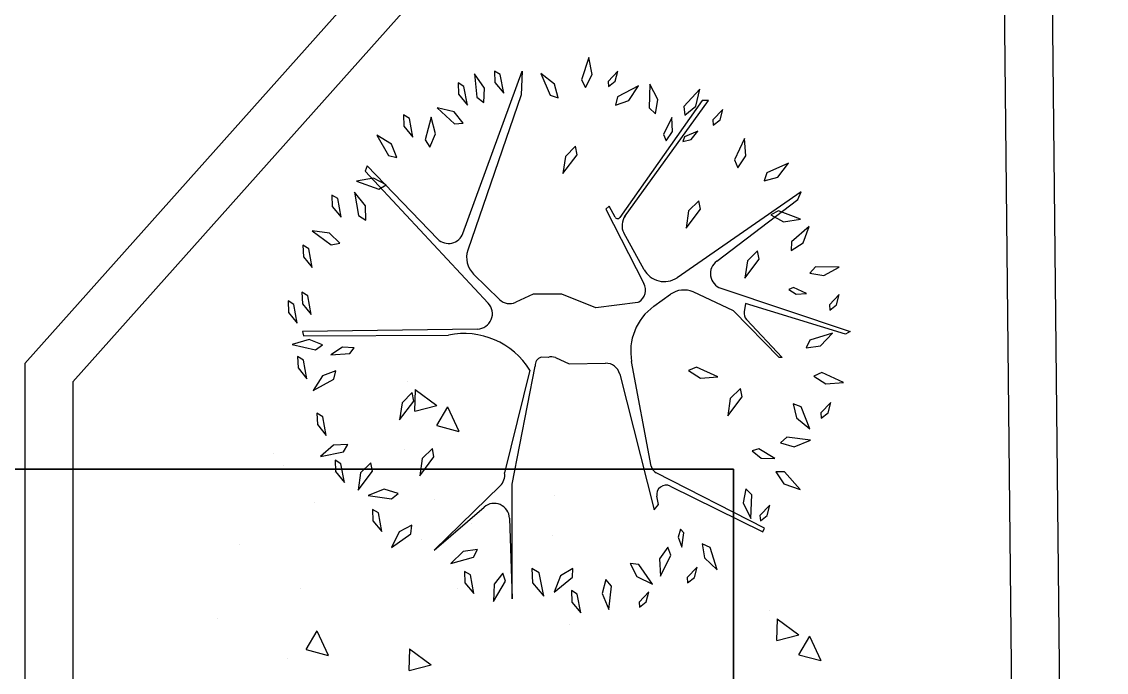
# Model space of a CAD drawing. Header units: inches. Extents: x -7543 to -822, y 102837 to 190349.
# Drawn here: x -837.02269 to -837.0001, y 102837.2781 to 102837.29165 of the extents above; entities that cross this region are included whole.
import ezdxf

# ---------------------------------------------------------------- set-up
doc = ezdxf.new("R2010")
doc.units = ezdxf.units.IN
doc.header["$MEASUREMENT"] = 0
doc.linetypes.add('__ZG_T_P__9', pattern=[22, 1, -10, 1, -10])
doc.layers.get('0').update_dxf_attribs({"lineweight": 25})
doc.layers.add('ARSA', color=7, linetype='Continuous', lineweight=30)
doc.layers.add('BİTKİ', color=96, linetype='Continuous', lineweight=25)
doc.layers.add('DUVAR', color=7, linetype='Continuous', lineweight=35, true_color=0xfc4642)

msp = doc.modelspace()

# ---------------------------------------------------------------- linework, layer by layer
for p, q in [((-837.0019352694046, 102837.3576117925), (-837.0000981574005, 102837.1874621891)), ((-837.0029160185378, 102837.3558234177), (-837.0011093037285, 102837.1884891411))]:
    msp.add_line(p, q)
at = {"layer": 'ARSA', "color": 40}
for p, q in [((-837.022619799399, 102837.2845311242), (-837.0023911619506, 102837.3072122607)), ((-837.021619799399, 102837.2841499728), (-837.0023751346104, 102837.3057278408)), ((-837.022619799399, 102837.2845311242), (-837.022619799399, 102837.2741786136)), ((-837.021619799399, 102837.2841499728), (-837.021619799399, 102837.2731786136))]:
    msp.add_line(p, q, dxfattribs=at)
at = {"layer": 'BİTKİ', "color": 11}
for p, q in [((-837.0134961431288, 102837.287240603), (-837.0122621818192, 102837.2906189467)), ((-837.0122621818192, 102837.2906189467), (-837.0122813032114, 102837.2901219829)), ((-837.0122813032114, 102837.2901219829), (-837.0133948586715, 102837.2868909087)), ((-837.00851438431, 102837.2900072988), (-837.0102273291864, 102837.2875712737)), ((-837.0101298534519, 102837.2875836007), (-837.008380534565, 102837.2900072988)), ((-837.008380534565, 102837.2900072988), (-837.00851438431, 102837.2900072988)), ((-837.0154910749586, 102837.2886474538), (-837.0155356165308, 102837.288536143)), ((-837.0155356165308, 102837.288536143), (-837.0129710294032, 102837.28578923)), ((-837.0140211806333, 102837.2871211309), (-837.0154910749586, 102837.2886474538)), ((-837.0064520365086, 102837.2881059659), (-837.0090371144389, 102837.2863168043)), ((-837.0065222237542, 102837.2879469819), (-837.0064520365086, 102837.2881059659)), ((-837.008209186113, 102837.2866618108), (-837.0065222237542, 102837.2879469819)), ((-837.0104515652363, 102837.2878077888), (-837.0105183782072, 102837.2877410025)), ((-837.0105183782072, 102837.2877410025), (-837.0097277286688, 102837.2861988713)), ((-837.0103253207602, 102837.2875783427), (-837.0104515652363, 102837.2878077888)), ((-837.0097234821279, 102837.2864845163), (-837.0101447775488, 102837.28725021)), ((-837.012733118342, 102837.2858621414), (-837.0132762325127, 102837.286392997)), ((-837.0081237781476, 102837.286097272), (-837.0054353868087, 102837.2852000181)), ((-837.0120327251135, 102837.285974247), (-837.0123980189667, 102837.2858047121)), ((-837.0114399610272, 102837.285974247), (-837.0120327251135, 102837.285974247)), ((-837.0107324685881, 102837.2856875371), (-837.0114399610272, 102837.285974247)), ((-837.0098521137421, 102837.2857975389), (-837.0107324685881, 102837.2856875371)), ((-837.009829466568, 102837.2858124468), (-837.0098521137421, 102837.2857975389)), ((-837.0095209311606, 102837.2857223888), (-837.0091735407152, 102837.2859711767)), ((-837.0078642560474, 102837.2856301954), (-837.0087034834744, 102837.2860212445)), ((-837.0069081855104, 102837.2846553819), (-837.0078642560474, 102837.2856301954)), ((-837.0076156779495, 102837.2857831072), (-837.0076405954173, 102837.2856087524)), ((-837.0055309937694, 102837.2851426761), (-837.0076156779495, 102837.2857831072)), ((-837.0075896408694, 102837.2854466667), (-837.006850821334, 102837.2846553819)), ((-837.0131938336675, 102837.285248395), (-837.0168370000873, 102837.2851936662)), ((-837.0168370000873, 102837.2851936662), (-837.0168147299137, 102837.2851046172)), ((-837.0168147299137, 102837.2851046172), (-837.0137983575078, 102837.2851220473)), ((-837.0054353868087, 102837.2852000181), (-837.0055309937694, 102837.2851426761)), ((-837.0124725175976, 102837.2820176509), (-837.0119951684817, 102837.2844757638)), ((-837.0117238811833, 102837.2846577694), (-837.0118688309987, 102837.2846639567)), ((-837.0115711366241, 102837.2846526778), (-837.0112869898901, 102837.2845215838)), ((-837.0112869898901, 102837.2845215838), (-837.0105270997401, 102837.2845359158)), ((-837.0095767407678, 102837.2823960972), (-837.009983768933, 102837.2845707489)), ((-837.006850821334, 102837.2846553819), (-837.0069081855104, 102837.2846553819)), ((-837.0121042066912, 102837.2843918556), (-837.0126290361234, 102837.2822549895)), ((-837.0102314050291, 102837.2843102012), (-837.0095161885451, 102837.2814853213)), ((-837.0072141277847, 102837.2811001798), (-837.0094730580763, 102837.2822571985)), ((-837.012722756843, 102837.2819807463), (-837.0140978382544, 102837.2806414437)), ((-837.0124725175976, 102837.2796284022), (-837.0124725175976, 102837.2820176509)), ((-837.0091779986566, 102837.2819779376), (-837.007252370569, 102837.2810237237)), ((-837.0094271054007, 102837.2815966321), (-837.0094587083817, 102837.2817654791)), ((-837.0140978382544, 102837.2806414437), (-837.0130568950469, 102837.2815406749)), ((-837.0095161885451, 102837.2814853213), (-837.0094271054007, 102837.2815966321)), ((-837.0125271803038, 102837.2813086195), (-837.0124725175976, 102837.2796284022)), ((-837.007252370569, 102837.2810237237), (-837.0072141277847, 102837.2811001798))]:
    msp.add_line(p, q, dxfattribs=at)
at = {"layer": 'BİTKİ'}
for p, q in [((-837.0146453449245, 102837.2841549503), (-837.0146453449245, 102837.2841549503)), ((-837.0144940007751, 102837.2839876777), (-837.0145039080354, 102837.2835377868)), ((-837.01449399973, 102837.2839876782), (-837.014040441603, 102837.2836549752)), ((-837.0145011398783, 102837.2835365142), (-837.014037674414, 102837.2836537018)), ((-837.0138175704656, 102837.283629299), (-837.014044347, 102837.2832406186)), ((-837.0138175696139, 102837.2836292982), (-837.013582176345, 102837.2831184203)), ((-837.0140415873318, 102837.2832393341), (-837.0135794176382, 102837.2831171362)), ((-837.017432606978, 102837.2826494484), (-837.017432606978, 102837.2826494484)), ((-837.0147212466891, 102837.2827309358), (-837.0147212466891, 102837.2827309358)), ((-837.0172415561809, 102837.2824026431), (-837.0172415561809, 102837.2824026431)), ((-837.0161714160164, 102837.2822542891), (-837.0161714160164, 102837.2822542891)), ((-837.0115973976483, 102837.2817769311), (-837.0115973976483, 102837.2817769311)), ((-837.0165920725769, 102837.2816333593), (-837.0165920725769, 102837.2816333593)), ((-837.0140947351126, 102837.2817051452), (-837.0140947351126, 102837.2817051452)), ((-837.0133220176862, 102837.2811951259), (-837.0133220176862, 102837.2811951259)), ((-837.0143521682809, 102837.2808734994), (-837.0143521682809, 102837.2808734994)), ((-837.011640807992, 102837.2809549868), (-837.011640807992, 102837.2809549868)), ((-837.0181437410092, 102837.280758962), (-837.0181437410092, 102837.280758962)), ((-837.0168742388515, 102837.2798393861), (-837.0168742388515, 102837.2798393861)), ((-837.0136109672513, 102837.2798393144), (-837.0136109672513, 102837.2798393144)), ((-837.0071073926276, 102837.2793819693), (-837.0071073926276, 102837.2793819693)), ((-837.0186037385567, 102837.2792249274), (-837.0186037385567, 102837.2792249274)), ((-837.0112717295837, 102837.2790975503), (-837.0112717295837, 102837.2790975503)), ((-837.0069560484783, 102837.2792146967), (-837.0069659557386, 102837.2787648057)), ((-837.0069560474332, 102837.2792146972), (-837.0065024893062, 102837.2788819942)), ((-837.0165388888793, 102837.2789651349), (-837.0167656654138, 102837.2785764546)), ((-837.016538888029, 102837.2789651342), (-837.0163034947601, 102837.2784542563)), ((-837.0069631875815, 102837.2787635332), (-837.0064997221172, 102837.2788807208)), ((-837.0062796181687, 102837.2788563179), (-837.0065063947031, 102837.2784676376)), ((-837.0062796173171, 102837.2788563172), (-837.0060442240482, 102837.2783454393)), ((-837.0167629093922, 102837.2785751723), (-837.0163007396986, 102837.2784529743)), ((-837.0146128878976, 102837.2785889866), (-837.0146227951578, 102837.2781390957)), ((-837.0146128868539, 102837.2785889871), (-837.0141593287269, 102837.2782562841)), ((-837.017149309528, 102837.2783964647), (-837.017149309528, 102837.2783964647)), ((-837.006503635035, 102837.2784663531), (-837.0060414653414, 102837.2783441551)), ((-837.0146200312442, 102837.2781378232), (-837.01415656578, 102837.2782550108))]:
    msp.add_line(p, q, dxfattribs=at)
at = {"layer": 'BİTKİ', "color": 3}
for points in [[(-837.0109415251742, 102837.2902788941), (-837.0108079000203, 102837.2905460406), (-837.0108747123647, 102837.2909022362), (-837.0110306083002, 102837.2904347295)], [(-837.0130630414699, 102837.2899679569), (-837.0130496270637, 102837.2902663576), (-837.0132555409789, 102837.2905645834), (-837.013207806897, 102837.2900740862)], [(-837.0128413501077, 102837.2906208555), (-837.012832100717, 102837.290382073), (-837.0126480137386, 102837.2901580885), (-837.0127188495475, 102837.2905459242)], [(-837.0115108039205, 102837.2900595171), (-837.0115867208667, 102837.2903484107), (-837.0118719947072, 102837.2905719237), (-837.0116805779662, 102837.2901178029)], [(-837.0104650536731, 102837.2902963931), (-837.0103242762253, 102837.2904073073), (-837.0102695792909, 102837.2906177601), (-837.0104736196283, 102837.2904037523)], [(-837.0135985594684, 102837.290375971), (-837.0135893100777, 102837.2901371885), (-837.0134052230993, 102837.289913204), (-837.013476058908, 102837.2903010397)], [(-837.0094862447337, 102837.2897311866), (-837.0094380946969, 102837.2900259823), (-837.0096077944202, 102837.2903462028), (-837.00961763409, 102837.2898534866)], [(-837.0103206727943, 102837.2899108085), (-837.0100387014593, 102837.2900093736), (-837.009838490974, 102837.2903114579), (-837.0102760200581, 102837.2900846665)], [(-837.0088769540434, 102837.289700051), (-837.0086462231449, 102837.2898897512), (-837.0085623814572, 102837.2902423271), (-837.0088949515865, 102837.289878647)], [(-837.0147343735093, 102837.2897081048), (-837.0147251241186, 102837.2894693222), (-837.0145410371404, 102837.2892453377), (-837.0146118729491, 102837.2896331734)], [(-837.0141857012268, 102837.2890360891), (-837.014070273681, 102837.2893115875), (-837.0141607991388, 102837.2896625068), (-837.0142850243548, 102837.2891856062)], [(-837.0134938748051, 102837.2895359995), (-837.0136807320049, 102837.2897690388), (-837.0140322535237, 102837.2898571967), (-837.0136726780654, 102837.2895201929)], [(-837.0092637506009, 102837.2891641282), (-837.0091308806536, 102837.2893627439), (-837.0091481553467, 102837.2896521548), (-837.0093188121044, 102837.2892967529)], [(-837.0082825091821, 102837.2894949535), (-837.0081417317343, 102837.2896058676), (-837.0080870347999, 102837.2898163204), (-837.0082910751373, 102837.2896023126)], [(-837.0148746734894, 102837.2888210033), (-837.0149837893038, 102837.2890990619), (-837.0152932004031, 102837.2892877521), (-837.0150500899601, 102837.2888590758)], [(-837.0089163654958, 102837.2891518964), (-837.0087426460371, 102837.2891959622), (-837.0086070790612, 102837.2893659731), (-837.0088805239824, 102837.2892534579)], [(-837.0077702619208, 102837.2886077794), (-837.0076063704796, 102837.2888575043), (-837.0076311534621, 102837.2892190634), (-837.0078405481743, 102837.2887729469)], [(-837.0111500892785, 102837.2890542769), (-837.011362320013, 102837.2888440841), (-837.011413250966, 102837.2884852732), (-837.0111156791995, 102837.2888781054)], [(-837.0072263111822, 102837.2883315147), (-837.0069383700073, 102837.2884109678), (-837.0067183712771, 102837.2886989604), (-837.0071701112037, 102837.2885019906)], [(-837.0150925664161, 102837.2882511548), (-837.015358054562, 102837.2883880451), (-837.0157150424951, 102837.2883256046), (-837.015249482183, 102837.2881639889)], [(-837.0155212494228, 102837.2875130728), (-837.0155278564185, 102837.2878117017), (-837.0157532872654, 102837.2880954624), (-837.0156727997105, 102837.2876092651)], [(-837.0162265209842, 102837.2880384393), (-837.0162172715935, 102837.2877996567), (-837.0160331846151, 102837.2875756722), (-837.0161040204239, 102837.2879635079)], [(-837.0085837219693, 102837.2879207409), (-837.0087959527038, 102837.2877105481), (-837.0088468836568, 102837.2873517373), (-837.0085493118904, 102837.2877445694)], [(-837.007084420786, 102837.2876238342), (-837.006822497031, 102837.2874802415), (-837.0064640376463, 102837.28753359), (-837.0069253406331, 102837.2877069844)], [(-837.0066595644993, 102837.2868835428), (-837.0064082699729, 102837.2870450171), (-837.0062838510116, 102837.2873853979), (-837.0066565945182, 102837.2870630188)], [(-837.0160631735987, 102837.2870363518), (-837.0162759525178, 102837.2872459897), (-837.0166353608114, 102837.2872925178), (-837.0162389100117, 102837.2869997845)], [(-837.0168278339444, 102837.2869921154), (-837.0168185845538, 102837.2867533329), (-837.0166344975754, 102837.2865293484), (-837.0167053333842, 102837.2869171841)], [(-837.0073602211727, 102837.2868766946), (-837.0075724519072, 102837.2866665018), (-837.0076233828602, 102837.286307691), (-837.0073258110938, 102837.2867005231)], [(-837.0062750077367, 102837.2864099177), (-837.0059796439306, 102837.2863653854), (-837.0056615279368, 102837.2865389982), (-837.0061543277234, 102837.2865427966)], [(-837.0067087374058, 102837.2860724191), (-837.0065597491298, 102837.2859728062), (-837.0063426944, 102837.2859858198), (-837.0066092798062, 102837.2861137416)], [(-837.0171396262803, 102837.2858344805), (-837.0171303768896, 102837.285595698), (-837.0169462899112, 102837.2853717135), (-837.01701712572, 102837.2857595492)], [(-837.0168501051909, 102837.2860125782), (-837.0168408558002, 102837.2857737956), (-837.0166567688218, 102837.2855498111), (-837.0167276046307, 102837.2859376468)], [(-837.0058549856296, 102837.2856435912), (-837.0057142081819, 102837.2857545054), (-837.0056595112475, 102837.2859649581), (-837.005863551585, 102837.2857509503)], [(-837.0063462021437, 102837.2848566129), (-837.0060509556387, 102837.2849019163), (-837.0057988479024, 102837.2851622639), (-837.0062704894649, 102837.2850193643)], [(-837.0164230393315, 102837.284922585), (-837.0167026899474, 102837.2850275537), (-837.017049950476, 102837.2849238748), (-837.0165687092644, 102837.2848177007)], [(-837.0169391883169, 102837.2846768456), (-837.0169299389262, 102837.2844380631), (-837.0167458519478, 102837.2842140785), (-837.0168166877565, 102837.2846019143)], [(-837.0157655182522, 102837.2848555708), (-837.016003959551, 102837.2848713316), (-837.0162459593951, 102837.2847116659), (-837.0158528438972, 102837.2847415738)], [(-837.0087994428733, 102837.2843849562), (-837.0085477275213, 102837.2842241387), (-837.0081864994092, 102837.2842533525), (-837.0086351494958, 102837.2844572621)], [(-837.0161453582376, 102837.284379356), (-837.0164247337792, 102837.2842736573), (-837.0166172030433, 102837.2839665828), (-837.0161855784763, 102837.2842044195)], [(-837.0061875327149, 102837.2842675215), (-837.005935817363, 102837.284106704), (-837.005574589251, 102837.2841359177), (-837.0060232393375, 102837.2843398274)], [(-837.0077183192504, 102837.2840130252), (-837.0079305499848, 102837.2838028324), (-837.0079814809378, 102837.2834440215), (-837.0076839091714, 102837.2838368537)], [(-837.0145520184589, 102837.2839235355), (-837.0147642491934, 102837.2837133427), (-837.0148151801463, 102837.2833545318), (-837.01451760838, 102837.283747364)], [(-837.0066184986812, 102837.2836885457), (-837.0065499476142, 102837.2833978162), (-837.0062704458085, 102837.283167126), (-837.006450260619, 102837.2836259644)], [(-837.0060331523466, 102837.2833951082), (-837.0058923748988, 102837.2835060224), (-837.0058376779643, 102837.2837164751), (-837.0060417183018, 102837.2835024674)], [(-837.016538312855, 102837.2834969484), (-837.0165290634644, 102837.2832581659), (-837.016344976486, 102837.2830341813), (-837.0164158122948, 102837.2834220171)], [(-837.0068843580523, 102837.2828774643), (-837.0065962103715, 102837.2827987635), (-837.006260005578, 102837.2829340614), (-837.0067489940856, 102837.28299535)], [(-837.0158920466334, 102837.2828451924), (-837.0161902148141, 102837.282827342), (-837.0164652830775, 102837.282591383), (-837.0159824624315, 102837.2826901265)], [(-837.0141342377558, 102837.28276017), (-837.0143464684902, 102837.2825499772), (-837.0143973994433, 102837.2821911663), (-837.0140998276768, 102837.2825839985)], [(-837.0074715670995, 102837.2827154628), (-837.0072879280326, 102837.2825625597), (-837.0069982968599, 102837.2825494881), (-837.0073339133942, 102837.2827563596)], [(-837.0161597081747, 102837.2825174111), (-837.0161504587841, 102837.2822786286), (-837.0159663718057, 102837.282054644), (-837.0160372076144, 102837.2824424798)], [(-837.0154174211779, 102837.282461871), (-837.0156296519124, 102837.2822516782), (-837.0156805828653, 102837.2818928674), (-837.0153830110988, 102837.2822856995)], [(-837.006979011343, 102837.2822747659), (-837.0068144683163, 102837.2820254699), (-837.0064725877082, 102837.2819052333), (-837.0067995124189, 102837.2822739965)], [(-837.0148479337859, 102837.2818260894), (-837.0151339884687, 102837.2819120872), (-837.0154735228795, 102837.2817853766), (-837.0149862497508, 102837.2817116816)], [(-837.0076082090416, 102837.2819211348), (-837.0076638348745, 102837.2816276579), (-837.0075023273962, 102837.2813032284), (-837.007479970003, 102837.2817955354)], [(-837.0073025915415, 102837.281257936), (-837.0071618140937, 102837.2813688502), (-837.0071071171593, 102837.2815793029), (-837.0073111574968, 102837.2813652952)], [(-837.0153802280325, 102837.2814933496), (-837.0153709786418, 102837.281254567), (-837.0151868916635, 102837.2810305825), (-837.0152577274723, 102837.2814184183)], [(-837.0145620089659, 102837.281163374), (-837.014827138724, 102837.2810257909), (-837.0149824529207, 102837.2806983513), (-837.0145815369161, 102837.2809849388)], [(-837.0089675998647, 102837.2810844251), (-837.0090162974941, 102837.2809119467), (-837.0089368472281, 102837.2807095368), (-837.0088975657325, 102837.2810026046)], [(-837.0131936578841, 102837.280657056), (-837.0134899602945, 102837.28061927), (-837.0137486025683, 102837.280365413), (-837.0132734819525, 102837.2804962811)], [(-837.0092312252084, 102837.2807090761), (-837.0094014097294, 102837.2804635967), (-837.0093858226887, 102837.2801015246), (-837.0091651588882, 102837.2805421758)], [(-837.0085125897756, 102837.2807762164), (-837.0084636700583, 102837.2804815475), (-837.0082002512173, 102837.2802326506), (-837.0083489222997, 102837.2807025048)], [(-837.0134649343144, 102837.2802021413), (-837.0134556849238, 102837.2799633587), (-837.0132715979454, 102837.2797393742), (-837.0133424337541, 102837.2801272099)], [(-837.0126629019245, 102837.2801679315), (-837.0128491499163, 102837.2799344051), (-837.0128578548107, 102837.2795721021), (-837.0126081654671, 102837.2799969801)], [(-837.0120604522351, 102837.2802641549), (-837.0120462586158, 102837.2799657903), (-837.0118136896439, 102837.2796878499), (-837.0119065064493, 102837.2801718448)], [(-837.0112069129418, 102837.2802619455), (-837.011462229701, 102837.2801069092), (-837.0115952582389, 102837.2797698001), (-837.0112144428069, 102837.280082603)], [(-837.0100118707795, 102837.2803639287), (-837.0098775484412, 102837.2800971322), (-837.0095520375679, 102837.2799378153), (-837.0098336884143, 102837.2803422147)], [(-837.0088170097979, 102837.2799667277), (-837.0086762323501, 102837.2800776419), (-837.0086215354156, 102837.2802880946), (-837.0088255757531, 102837.2800740869)], [(-837.0105230983697, 102837.2800309859), (-837.0105982606253, 102837.279741895), (-837.0104588510621, 102837.2794073742), (-837.0104035619353, 102837.2798970774)], [(-837.0112378482604, 102837.2798014218), (-837.0112285988697, 102837.2795626392), (-837.0110445118913, 102837.2793386547), (-837.0111153477001, 102837.2797264905)], [(-837.0098191986849, 102837.2794546971), (-837.0096784212371, 102837.2795656113), (-837.0096237243026, 102837.279776064), (-837.0098277646401, 102837.2795620563)]]:
    msp.add_lwpolyline(points, close=True, dxfattribs=at)
at = {"layer": 'BİTKİ', "color": 11}
for centre, radius, start, end in [((-837.0102740343403, 102837.2876065612), 5.853700617528331e-05, 208.8202085162789, 322.9275588984089), ((-837.0098640458348, 102837.2874046725), 0.0003204199886293979, 142.3062366668817, 208.8202085162789), ((-837.0137972102314, 102837.2873502733), 0.0003204199886293979, 225.6539639248233, 339.9847411052982), ((-837.0129410235407, 102837.2867359467), 0.0004795618261410813, 161.1475310802957, 225.6539639248233), ((-837.0093033204082, 102837.2867156952), 0.0004795618261410813, 208.8202085162789, 303.7177750605911), ((-837.0080226222706, 102837.2864013057), 0.0003204199886293979, 125.6087987072913, 251.5970571802098), ((-837.0099939793312, 102837.2860623647), 0.0002992046852925349, 303.3555919431047, 27.14418039729358), ((-837.0088943168836, 102837.2855812875), 0.0004795618261410813, 66.55098490488656, 125.6087987072913), ((-837.0125239772271, 102837.2860761121), 0.0002992046852925349, 225.6539639248233, 294.8962786197384), ((-837.0132034567475, 102837.2855686705), 0.0003204199886293979, 271.7210062109144, 43.49924745479489), ((-837.0088483641467, 102837.2847832619), 0.001155121550695049, 125.6087987072913, 190.6013529013418), ((-837.0074458526524, 102837.2855809212), 0.0001967214230402861, 171.866792422806, 223.0361699859783), ((-837.0134727421064, 102837.2835470885), 0.001608266364625631, 31.68613078826997, 101.6810608472912), ((-837.0116535481309, 102837.2844740507), 0.0001967214230402861, 65.2332680982228, 110.9483457108549), ((-837.0117984979463, 102837.284480238), 0.0001967214230402861, 110.9483457108549, 181.3032486034932), ((-837.0105214575573, 102837.2842367643), 0.0002992046852925349, 14.20785300677835, 91.08050590284707), ((-837.0129463220911, 102837.282210284), 0.0003204199886293979, 314.2448171748968, 8.020166911664605), ((-837.0093833771818, 102837.2824322889), 0.0001967214230402861, 190.6013529013418, 242.8785837380379), ((-837.0092653447956, 102837.2818016708), 0.0001967214230402861, 63.64002925719436, 190.6013529013418), ((-837.01284743086, 102837.2812982007), 0.0003204199886293979, 1.863353006921923, 130.8224832032866)]:
    msp.add_arc(centre, radius, start, end, dxfattribs=at)
at = {"layer": 'DUVAR', "linetype": '__ZG_T_P__9'}
for p, q in [((-837.0357215589883, 102837.2823309907), (-837.0078634382992, 102837.2823309907)), ((-837.0078634382992, 102837.2823309907), (-837.0078634382992, 102837.2664286862))]:
    msp.add_line(p, q, dxfattribs=at)

doc.saveas('drawing.dxf')
